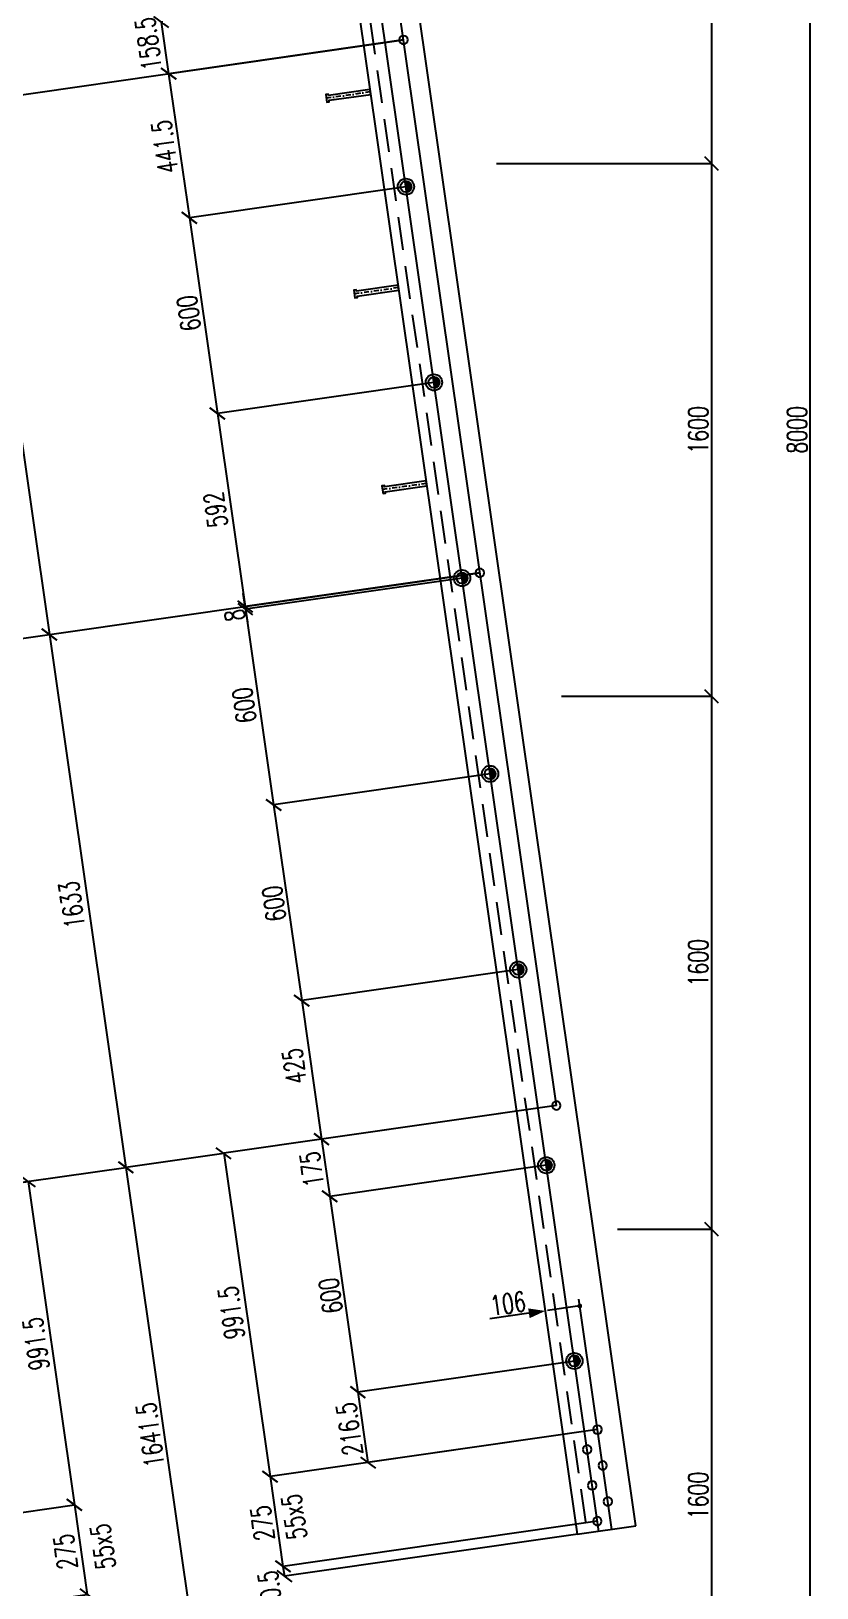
# Model space of a CAD drawing. Extents: x 125938 to 142158, y -59241 to -47761.
# Drawn here: x 135794 to 138178, y -56827 to -52103 of the extents above; entities that cross this region are included whole.
import ezdxf

# ---------------------------------------------------------------- set-up
doc = ezdxf.new("R2010")
doc.units = 0
doc.header["$LTSCALE"] = 200
doc.header["$MEASUREMENT"] = 0
doc.linetypes.add('DASHDOT', pattern=[1, 0.5, -0.25, 0, -0.25])
doc.linetypes.add('DASHED', pattern=[0.75, 0.5, -0.25])
doc.layers.get('0').update_dxf_attribs({"linetype": 'CONTINUOUS'})
doc.layers.get('DEFPOINTS').update_dxf_attribs({"linetype": 'CONTINUOUS'})
for name, color, linetype in [('ASSI', 3, 'CONTINUOUS'), ('Echelon', 3, 'CONTINUOUS'), ('FORI', 2, 'CONTINUOUS'), ('LINEA_ANG', 2, 'CONTINUOUS'), ('LS', 7, 'CONTINUOUS'), ('MZ', 6, 'DASHDOT'), ('QT_MAL', 7, 'CONTINUOUS'), ('QT_MPR', 7, 'CONTINUOUS'), ('QT_MSP', 7, 'CONTINUOUS'), ('TRAT-Y', 7, 'DASHED')]:
    doc.layers.add(name, color=color, linetype=linetype)
doc.styles.add('QUOTE', font='ROMANS8.SHX', dxfattribs={"width": 0.7})
doc.styles.add('RS', font='ROMANS8.shx', dxfattribs={"width": 0.7})
doc.styles.get("Standard").update_dxf_attribs({"font": 'ROMANS8.SHX', "width": 0.7})
doc.dimstyles.new('FRECCE1_20', dxfattribs={"dimtxt": 60, "dimasz": 6.6667, "dimexe": 0, "dimexo": 0, "dimgap": 1, "dimtad": 1, "dimzin": 0, "dimdsep": 46, "dimtxsty": 'RS', "dimblk1": 'QUOTP', "dimblk2": 'QUOTF', "dimsah": 1, "dimcen": 0, "dimclrd": 2, "dimclre": 2, "dimclrt": 7, "dimadec": 0, "dimazin": 0, "dimtfac": 1, "dimtix": 1, "dimtmove": 2, "dimatfit": 3, "dimldrblk": 'QUOTP', "dimfxl": 1, "dimtolj": 1, "dimtzin": 0, "dimarcsym": 0})
doc.dimstyles.new('TRATTO_20', dxfattribs={"dimscale": 0, "dimtxt": 60, "dimasz": 40, "dimexe": 0, "dimexo": 0, "dimgap": 10, "dimtad": 1, "dimrnd": 0.5, "dimdsep": 46, "dimtxsty": 'RS', "dimblk1": 'OBLIQUE', "dimblk2": 'OBLIQUE', "dimsah": 1, "dimcen": 0.09, "dimclrd": 2, "dimclre": 2, "dimclrt": 7, "dimadec": 0, "dimazin": 0, "dimtfac": 1, "dimtix": 1, "dimtmove": 2, "dimatfit": 3, "dimfxl": 1, "dimtolj": 1, "dimtzin": 0, "dimarcsym": 0})

# ---------------------------------------------------------------- blocks, each defined once
blk = doc.blocks.new('16')
blk.add_circle((0, 0), 1)
blk = doc.blocks.new('ASSE98')
blk.add_line((0, 0), (1, 0))
at = {"color": 7, "style": 'QUOTE', "width": 0.5, "flags": 1}
for tag, p in [('TI', (1.38308, 6.82731)), ('DI_S', (1.38308, 6.42178)), ('D_S', (1.38308, 6.02092)), ('E_S', (1.38308, 5.68065)), ('NFORI', (1.36454, 5.29792)), ('ALAR', (1.36349, 4.93246)), ('FAM', (1.3775, 4.54645)), ('ALA', (1.38308, 4.19257)), ('DISP2', (1.38308, 3.84971)), ('DISP1', (1.38308, 3.50686)), ('PINZAF', (1.38308, 3.164)), ('PINZAI', (1.38308, 2.82114)), ('TRP', (1.38308, 2.47829)), ('NP', (1.38308, 2.13543)), ('SV', (1.38308, 1.79257)), ('PESO', (1.38308, 1.44971)), ('QUA', (1.38308, 1.10686)), ('LUN', (1.38308, 0.764)), ('PROF', (1.38308, 0.42114)), ('POS', (1.38308, 0.07829))]:
    blk.add_attdef(tag, p, '', height=0.2, dxfattribs=at)
at = {"color": 7, "flags": 1}
for tag, p in [('LAV1', (3.07431, 6.82847)), ('LAV2', (3.07431, 6.49513)), ('LAV3', (3.07431, 6.1618)), ('LAV4', (3.07431, 5.82847)), ('LAV5', (3.07431, 5.49513)), ('LAV6', (3.07431, 5.1618)), ('LAV7', (3.07431, 4.82847)), ('LAV8', (3.07431, 4.49513)), ('LAV9', (3.07431, 4.1618)), ('LAV10', (3.07431, 3.82847))]:
    blk.add_attdef(tag, p, '', height=0.2, dxfattribs=at)
blk = doc.blocks.new('_OBLIQUE')
at = {"color": 0, "linetype": 'ByBlock'}
blk.add_line((-0.5, -0.5), (0.5, 0.5), dxfattribs=at)
blk = doc.blocks.new('*D34')
at = {"layer": 'DEFPOINTS', "color": 0, "transparency": 16777216}
for p in [(134310.4, -52505), (135849, -53934.2), (134542.4, -54121.7)]:
    blk.add_point(p, dxfattribs=at)
at = {"layer": 'QT_MPR', "color": 2, "lineweight": -2, "transparency": 16777216}
for p, q in [((134310.4, -52505), (135617, -52317.5)), ((135617, -52317.5), (135849, -53934.2)), ((134542.4, -54121.7), (135849, -53934.2))]:
    blk.add_line(p, q, dxfattribs=at)
at = {"layer": 'QT_MPR', "color": 2, "lineweight": -2, "transparency": 16777216, "xscale": 40, "yscale": 40, "zscale": 40}
for p, rotation in [((135617, -52317.5), 98.1661567056759), ((135849, -53934.2), 278.1661567056759)]:
    blk.add_blockref('_OBLIQUE', p, dxfattribs=dict(at, rotation=rotation))
at = {"layer": 'QT_MPR', "color": 7, "transparency": 16777216, "insert": (135689.1, -53132.5), "char_height": 60, "attachment_point": 5, "rotation": 98.1662, "style": 'RS'}
blk.add_mtext('\\A1;1633.5', dxfattribs=at)
blk = doc.blocks.new('*D37')
at = {"layer": 'DEFPOINTS', "color": 0, "transparency": 16777216}
for p in [(134542.4, -54121.7), (136081, -55551), (134774.4, -55738.5)]:
    blk.add_point(p, dxfattribs=at)
at = {"layer": 'QT_MPR', "color": 2, "lineweight": -2, "transparency": 16777216}
for p, q in [((134542.4, -54121.7), (135849, -53934.2)), ((135849, -53934.2), (136081, -55551)), ((134774.4, -55738.5), (136081, -55551))]:
    blk.add_line(p, q, dxfattribs=at)
at = {"layer": 'QT_MPR', "color": 2, "lineweight": -2, "transparency": 16777216, "xscale": 40, "yscale": 40, "zscale": 40}
for p, rotation in [((135849, -53934.2), 98.1661567056759), ((136081, -55551), 278.1661567056759)]:
    blk.add_blockref('_OBLIQUE', p, dxfattribs=dict(at, rotation=rotation))
at = {"layer": 'QT_MPR', "color": 7, "transparency": 16777216, "insert": (135916.9, -54754.4), "char_height": 60, "attachment_point": 5, "rotation": 98.1662, "style": 'RS'}
blk.add_mtext('\\A1;1633', dxfattribs=at)
blk = doc.blocks.new('*D36')
at = {"layer": 'DEFPOINTS', "color": 0, "transparency": 16777216}
for p in [(134774.4, -55738.5), (136314.2, -57175.7), (135063, -57355.2)]:
    blk.add_point(p, dxfattribs=at)
at = {"layer": 'QT_MPR', "color": 2, "lineweight": -2, "transparency": 16777216}
for p, q in [((134774.4, -55738.5), (136081, -55551)), ((136081, -55551), (136314.2, -57175.7)), ((135063, -57355.2), (136314.2, -57175.7))]:
    blk.add_line(p, q, dxfattribs=at)
at = {"layer": 'QT_MPR', "color": 2, "lineweight": -2, "transparency": 16777216, "xscale": 40, "yscale": 40, "zscale": 40}
for p, rotation in [((136081, -55551), 98.1661567056759), ((136314.2, -57175.7), 278.1661567056759)]:
    blk.add_blockref('_OBLIQUE', p, dxfattribs=dict(at, rotation=rotation))
at = {"layer": 'QT_MPR', "color": 7, "transparency": 16777216, "insert": (136154.7, -56362.9), "char_height": 60, "attachment_point": 5, "rotation": 98.1662, "style": 'RS'}
blk.add_mtext('\\A1;1641.5', dxfattribs=at)
blk = doc.blocks.new('*D35')
at = {"layer": 'DEFPOINTS', "color": 0, "transparency": 16777216}
for p in [(134774.4, -55738.5), (135924.9, -56574.9), (134931, -56717.5)]:
    blk.add_point(p, dxfattribs=at)
at = {"layer": 'QT_MPR', "color": 2, "lineweight": -2, "transparency": 16777216}
for p, q in [((134774.4, -55738.5), (135784.1, -55593.6)), ((135784.1, -55593.6), (135924.9, -56574.9)), ((134931, -56717.5), (135924.9, -56574.9))]:
    blk.add_line(p, q, dxfattribs=at)
at = {"layer": 'QT_MPR', "color": 2, "lineweight": -2, "transparency": 16777216, "xscale": 40, "yscale": 40, "zscale": 40}
for p, rotation in [((135784.1, -55593.6), 98.1661567056759), ((135924.9, -56574.9), 278.1661567056759)]:
    blk.add_blockref('_OBLIQUE', p, dxfattribs=dict(at, rotation=rotation))
at = {"layer": 'QT_MPR', "color": 7, "transparency": 16777216, "insert": (135808.1, -56086.5), "char_height": 60, "attachment_point": 5, "rotation": 98.1662, "style": 'RS'}
blk.add_mtext('\\A1;991.5', dxfattribs=at)
blk = doc.blocks.new('*D41')
at = {"layer": 'DEFPOINTS', "color": 0, "transparency": 16777216}
for p in [(134931, -56717.5), (135963.9, -56847.1), (135009.7, -56984)]:
    blk.add_point(p, dxfattribs=at)
at = {"layer": 'QT_MPR', "color": 2, "lineweight": -2, "transparency": 16777216}
for p, q in [((134931, -56717.5), (135924.9, -56574.9)), ((135924.9, -56574.9), (135963.9, -56847.1)), ((135009.7, -56984), (135963.9, -56847.1))]:
    blk.add_line(p, q, dxfattribs=at)
at = {"layer": 'QT_MPR', "color": 2, "lineweight": -2, "transparency": 16777216, "xscale": 40, "yscale": 40, "zscale": 40}
for p, rotation in [((135924.9, -56574.9), 98.1661567056759), ((135963.9, -56847.1), 278.1661567056759)]:
    blk.add_blockref('_OBLIQUE', p, dxfattribs=dict(at, rotation=rotation))
at = {"layer": 'QT_MPR', "color": 7, "transparency": 16777216, "insert": (136011.2, -56701.4), "char_height": 60, "attachment_point": 5, "rotation": 98.1662, "style": 'RS'}
blk.add_mtext('\\A1;55x5', dxfattribs=at)
blk = doc.blocks.new('*D40')
at = {"layer": 'DEFPOINTS', "color": 0, "transparency": 16777216}
for p in [(134931, -56717.5), (135963.9, -56847.1), (135009.7, -56984)]:
    blk.add_point(p, dxfattribs=at)
at = {"layer": 'QT_MPR', "color": 2, "lineweight": -2, "transparency": 16777216}
for p, q in [((134931, -56717.5), (135924.9, -56574.9)), ((135924.9, -56574.9), (135963.9, -56847.1)), ((135009.7, -56984), (135963.9, -56847.1))]:
    blk.add_line(p, q, dxfattribs=at)
at = {"layer": 'QT_MPR', "color": 2, "lineweight": -2, "transparency": 16777216, "xscale": 40, "yscale": 40, "zscale": 40}
for p, rotation in [((135924.9, -56574.9), 98.1661567056759), ((135963.9, -56847.1), 278.1661567056759)]:
    blk.add_blockref('_OBLIQUE', p, dxfattribs=dict(at, rotation=rotation))
at = {"layer": 'QT_MPR', "color": 7, "transparency": 16777216, "insert": (135897.9, -56717.1), "char_height": 60, "attachment_point": 5, "rotation": 98.1662, "style": 'RS'}
blk.add_mtext('\\A1;275', dxfattribs=at)
blk = doc.blocks.new('*D44')
at = {"layer": 'DEFPOINTS', "color": 0, "transparency": 16777216}
for p in [(137387.6, -55363.5), (137512.6, -56347), (136518.8, -56489.6)]:
    blk.add_point(p, dxfattribs=at)
at = {"layer": 'QT_MPR', "color": 2, "lineweight": -2, "transparency": 16777216}
for p, q in [((137387.6, -55363.5), (136378, -55508.4)), ((136378, -55508.4), (136518.8, -56489.6)), ((137512.6, -56347), (136518.8, -56489.6))]:
    blk.add_line(p, q, dxfattribs=at)
at = {"layer": 'QT_MPR', "color": 2, "lineweight": -2, "transparency": 16777216, "xscale": 40, "yscale": 40, "zscale": 40}
for p, rotation in [((136378, -55508.4), 98.1661567056759), ((136518.8, -56489.6), 278.1661567056759)]:
    blk.add_blockref('_OBLIQUE', p, dxfattribs=dict(at, rotation=rotation))
at = {"layer": 'QT_MPR', "color": 7, "transparency": 16777216, "insert": (136401, -55991.8), "char_height": 60, "attachment_point": 5, "rotation": 98.1662, "style": 'RS'}
blk.add_mtext('\\A1;991.5', dxfattribs=at)
blk = doc.blocks.new('*D45')
at = {"layer": 'DEFPOINTS', "color": 0, "transparency": 16777216}
for p in [(137512.6, -56347), (137512.1, -56624.9), (136557.8, -56761.8)]:
    blk.add_point(p, dxfattribs=at)
at = {"layer": 'QT_MPR', "color": 2, "lineweight": -2, "transparency": 16777216}
for p, q in [((137512.6, -56347), (136518.8, -56489.6)), ((136518.8, -56489.6), (136557.8, -56761.8)), ((137512.1, -56624.9), (136557.8, -56761.8))]:
    blk.add_line(p, q, dxfattribs=at)
at = {"layer": 'QT_MPR', "color": 2, "lineweight": -2, "transparency": 16777216, "xscale": 40, "yscale": 40, "zscale": 40}
for p, rotation in [((136518.8, -56489.6), 98.1661567056759), ((136557.8, -56761.8), 278.1661567056759)]:
    blk.add_blockref('_OBLIQUE', p, dxfattribs=dict(at, rotation=rotation))
at = {"layer": 'QT_MPR', "color": 7, "transparency": 16777216, "insert": (136591.5, -56611.6), "char_height": 60, "attachment_point": 5, "rotation": 98.1662, "style": 'RS'}
blk.add_mtext('\\A1;55x5', dxfattribs=at)
blk = doc.blocks.new('*D46')
at = {"layer": 'DEFPOINTS', "color": 0, "transparency": 16777216}
for p in [(137512.6, -56347), (137512.1, -56624.9), (136557.8, -56761.8)]:
    blk.add_point(p, dxfattribs=at)
at = {"layer": 'QT_MPR', "color": 2, "lineweight": -2, "transparency": 16777216}
for p, q in [((137512.6, -56347), (136518.8, -56489.6)), ((136518.8, -56489.6), (136557.8, -56761.8)), ((137512.1, -56624.9), (136557.8, -56761.8))]:
    blk.add_line(p, q, dxfattribs=at)
at = {"layer": 'QT_MPR', "color": 2, "lineweight": -2, "transparency": 16777216, "xscale": 40, "yscale": 40, "zscale": 40}
for p, rotation in [((136518.8, -56489.6), 98.1661567056759), ((136557.8, -56761.8), 278.1661567056759)]:
    blk.add_blockref('_OBLIQUE', p, dxfattribs=dict(at, rotation=rotation))
at = {"layer": 'QT_MPR', "color": 7, "transparency": 16777216, "insert": (136495.6, -56630.8), "char_height": 60, "attachment_point": 5, "rotation": 98.1662, "style": 'RS'}
blk.add_mtext('\\A1;275', dxfattribs=at)
blk = doc.blocks.new('*D47')
at = {"layer": 'DEFPOINTS', "color": 0, "transparency": 16777216}
for p in [(137512.1, -56624.9), (137453, -56663.7), (136562.1, -56791.5)]:
    blk.add_point(p, dxfattribs=at)
at = {"layer": 'QT_MPR', "color": 2, "lineweight": -2, "transparency": 16777216}
for p, q in [((137512.1, -56624.9), (136557.8, -56761.8)), ((137453, -56663.7), (136562.1, -56791.5)), ((136557.8, -56761.8), (136562.1, -56791.5))]:
    blk.add_line(p, q, dxfattribs=at)
at = {"layer": 'QT_MPR', "color": 2, "lineweight": -2, "transparency": 16777216, "xscale": 40, "yscale": 40, "zscale": 40}
for p, rotation in [((136557.8, -56761.8), 98.1661567056759), ((136562.1, -56791.5), 278.1661567056759)]:
    blk.add_blockref('_OBLIQUE', p, dxfattribs=dict(at, rotation=rotation))
at = {"layer": 'QT_MPR', "color": 7, "transparency": 16777216, "insert": (136518.9, -56837.3), "char_height": 60, "attachment_point": 5, "rotation": 98.1662, "style": 'RS'}
blk.add_mtext('\\A1;30.5', dxfattribs=at)
blk = doc.blocks.new('*D65')
at = {"layer": 'DEFPOINTS', "color": 0, "transparency": 16777216}
for p in [(136865.1, -49271.5), (138158.2, -49271.5), (135063, -57355.2)]:
    blk.add_point(p, dxfattribs=at)
at = {"layer": 'LS', "color": 2, "lineweight": -2, "transparency": 16777216}
for p, q in [((136865.1, -49271.5), (138158.2, -49271.5)), ((138158.2, -57355.2), (138158.2, -49271.5)), ((135063, -57355.2), (138158.2, -57355.2))]:
    blk.add_line(p, q, dxfattribs=at)
at = {"layer": 'LS', "color": 2, "lineweight": -2, "transparency": 16777216, "xscale": 40, "yscale": 40, "zscale": 40}
for p, rotation in [((138158.2, -49271.5), 90), ((138158.2, -57355.2), 270)]:
    blk.add_blockref('_OBLIQUE', p, dxfattribs=dict(at, rotation=rotation))
at = {"layer": 'LS', "color": 7, "transparency": 16777216, "insert": (138118.2, -53313.4), "char_height": 60, "attachment_point": 5, "rotation": 90, "style": 'RS'}
blk.add_mtext('\\A1;8000', dxfattribs=at)
blk = doc.blocks.new('*D67')
at = {"layer": 'DEFPOINTS', "color": 0, "transparency": 16777216}
for p in [(137031.5, -50888.3), (137206.2, -52505), (137858.2, -52505)]:
    blk.add_point(p, dxfattribs=at)
at = {"layer": 'LS', "color": 2, "lineweight": -2, "transparency": 16777216}
for p, q in [((137031.5, -50888.3), (137858.2, -50888.3)), ((137858.2, -50888.3), (137858.2, -52505)), ((137206.2, -52505), (137858.2, -52505))]:
    blk.add_line(p, q, dxfattribs=at)
at = {"layer": 'LS', "color": 2, "lineweight": -2, "transparency": 16777216, "xscale": 40, "yscale": 40, "zscale": 40}
for p, rotation in [((137858.2, -50888.3), 90), ((137858.2, -52505), 270)]:
    blk.add_blockref('_OBLIQUE', p, dxfattribs=dict(at, rotation=rotation))
at = {"layer": 'LS', "color": 7, "transparency": 16777216, "insert": (137818.2, -51696.6), "char_height": 60, "attachment_point": 5, "rotation": 90, "style": 'RS'}
blk.add_mtext('\\A1;1600', dxfattribs=at)
blk = doc.blocks.new('*D68')
at = {"layer": 'DEFPOINTS', "color": 0, "transparency": 16777216}
for p in [(137206.2, -52505), (137402.8, -54121.7), (137858.2, -54121.7)]:
    blk.add_point(p, dxfattribs=at)
at = {"layer": 'LS', "color": 2, "lineweight": -2, "transparency": 16777216}
for p, q in [((137206.2, -52505), (137858.2, -52505)), ((137858.2, -52505), (137858.2, -54121.7)), ((137402.8, -54121.7), (137858.2, -54121.7))]:
    blk.add_line(p, q, dxfattribs=at)
at = {"layer": 'LS', "color": 2, "lineweight": -2, "transparency": 16777216, "xscale": 40, "yscale": 40, "zscale": 40}
for p, rotation in [((137858.2, -52505), 90), ((137858.2, -54121.7), 270)]:
    blk.add_blockref('_OBLIQUE', p, dxfattribs=dict(at, rotation=rotation))
at = {"layer": 'LS', "color": 7, "transparency": 16777216, "insert": (137818.2, -53313.4), "char_height": 60, "attachment_point": 5, "rotation": 90, "style": 'RS'}
blk.add_mtext('\\A1;1600', dxfattribs=at)
blk = doc.blocks.new('*D69')
at = {"layer": 'DEFPOINTS', "color": 0, "transparency": 16777216}
for p in [(137402.8, -54121.7), (137573.4, -55738.5), (137858.2, -55738.5)]:
    blk.add_point(p, dxfattribs=at)
at = {"layer": 'LS', "color": 2, "lineweight": -2, "transparency": 16777216}
for p, q in [((137402.8, -54121.7), (137858.2, -54121.7)), ((137858.2, -54121.7), (137858.2, -55738.5)), ((137573.4, -55738.5), (137858.2, -55738.5))]:
    blk.add_line(p, q, dxfattribs=at)
at = {"layer": 'LS', "color": 2, "lineweight": -2, "transparency": 16777216, "xscale": 40, "yscale": 40, "zscale": 40}
for p, rotation in [((137858.2, -54121.7), 90), ((137858.2, -55738.5), 270)]:
    blk.add_blockref('_OBLIQUE', p, dxfattribs=dict(at, rotation=rotation))
at = {"layer": 'LS', "color": 7, "transparency": 16777216, "insert": (137818.2, -54930.1), "char_height": 60, "attachment_point": 5, "rotation": 90, "style": 'RS'}
blk.add_mtext('\\A1;1600', dxfattribs=at)
blk = doc.blocks.new('*D70')
at = {"layer": 'DEFPOINTS', "color": 0, "transparency": 16777216}
for p in [(137573.4, -55738.5), (135063, -57355.2), (137858.2, -57355.2)]:
    blk.add_point(p, dxfattribs=at)
at = {"layer": 'LS', "color": 2, "lineweight": -2, "transparency": 16777216}
for p, q in [((137573.4, -55738.5), (137858.2, -55738.5)), ((137858.2, -55738.5), (137858.2, -57355.2)), ((135063, -57355.2), (137858.2, -57355.2))]:
    blk.add_line(p, q, dxfattribs=at)
at = {"layer": 'LS', "color": 2, "lineweight": -2, "transparency": 16777216, "xscale": 40, "yscale": 40, "zscale": 40}
for p, rotation in [((137858.2, -55738.5), 90), ((137858.2, -57355.2), 270)]:
    blk.add_blockref('_OBLIQUE', p, dxfattribs=dict(at, rotation=rotation))
at = {"layer": 'LS', "color": 7, "transparency": 16777216, "insert": (137818.2, -56546.8), "char_height": 60, "attachment_point": 5, "rotation": 90, "style": 'RS'}
blk.add_mtext('\\A1;1600', dxfattribs=at)
blk = doc.blocks.new('P20')
at = {"color": 0}
for p, q in [((0, 0.98), (0.02, 1)), ((0, 0.94), (0.06, 1)), ((1, -0.01), (0, 0.99)), ((0, 0.89), (0.1, 0.99)), ((0, 0.85), (0.14, 0.99)), ((0, 0.8), (0.18, 0.98)), ((0, 0.76), (0.22, 0.98)), ((0, 0.71), (0.25, 0.97)), ((0, 0.67), (0.29, 0.96)), ((1, -0.05), (0, 0.95)), ((0, 0.62), (0.32, 0.95)), ((0, 0.58), (0.36, 0.93)), ((0, 0.53), (0.39, 0.92)), ((0, 0.49), (0.42, 0.91)), ((1, -0.09), (0, 0.9)), ((0, 0.44), (0.45, 0.89)), ((0, 0.4), (0.48, 0.88)), ((0.99, -0.13), (0, 0.86)), ((0, 0.35), (0.51, 0.86)), ((0, 0.31), (0.54, 0.84)), ((0, 0.26), (0.56, 0.83)), ((0.99, -0.17), (0, 0.81)), ((0, 0.22), (0.59, 0.81)), ((0, 0.17), (0.61, 0.79)), ((0.98, -0.21), (0, 0.77)), ((0, 0.13), (0.64, 0.77)), ((0, 0.08), (0.66, 0.75)), ((0, 0.04), (0.69, 0.73)), ((0.97, -0.25), (0, 0.72)), ((0, -0.01), (0.71, 0.7)), ((0.96, -0.28), (0, 0.68)), ((0, -0.05), (0.73, 0.68)), ((0, -0.1), (0.75, 0.66)), ((0.95, -0.32), (0, 0.63)), ((0, -0.14), (0.77, 0.63)), ((0, -0.19), (0.79, 0.61)), ((0.94, -0.35), (0, 0.59)), ((0, -0.23), (0.81, 0.58)), ((0, -0.28), (0.83, 0.56)), ((0.92, -0.38), (0, 0.54)), ((0, -0.32), (0.85, 0.53)), ((0.91, -0.41), (0, 0.5)), ((0, -0.36), (0.87, 0.5)), ((0, -0.41), (0.88, 0.47)), ((0.9, -0.44), (0, 0.45)), ((0, -0.45), (0.9, 0.44)), ((0.88, -0.47), (0, 0.41)), ((0, -0.5), (0.91, 0.41)), ((0, -0.54), (0.92, 0.38)), ((0.87, -0.5), (0, 0.36)), ((0, -0.59), (0.94, 0.35)), ((0.85, -0.53), (0, 0.32)), ((0, -0.63), (0.95, 0.31)), ((0, -0.68), (0.96, 0.28)), ((0.83, -0.56), (0, 0.27)), ((0, -0.72), (0.97, 0.25)), ((0.81, -0.58), (0, 0.23)), ((0, -0.77), (0.98, 0.21)), ((0.79, -0.61), (0, 0.18)), ((0, -0.81), (0.99, 0.17)), ((0.77, -0.63), (0, 0.14)), ((0, -0.86), (0.99, 0.13)), ((0.75, -0.66), (0, 0.09)), ((0, -0.9), (1, 0.09)), ((0.73, -0.68), (0, 0.05)), ((0, -0.95), (1, 0.05)), ((0.71, -0.7), (0, 0.01)), ((0, -0.99), (1, 0.01)), ((1, 0.04), (0.04, 1)), ((1, 0.09), (0.09, 1)), ((0.99, 0.14), (0.14, 0.99)), ((0.98, 0.19), (0.19, 0.98)), ((0.97, 0.25), (0.25, 0.97)), ((0.95, 0.31), (0.31, 0.95)), ((0.92, 0.38), (0.38, 0.92)), ((0.88, 0.47), (0.47, 0.88)), ((0.81, 0.59), (0.59, 0.81)), ((0.69, -0.73), (0, -0.04)), ((0.66, -0.75), (0, -0.08)), ((0.64, -0.77), (0, -0.13)), ((0.61, -0.79), (0, -0.17)), ((0.59, -0.81), (0, -0.22)), ((0.56, -0.83), (0, -0.26)), ((0.54, -0.84), (0, -0.31)), ((0.51, -0.86), (0, -0.35)), ((0.48, -0.88), (0, -0.4)), ((0.45, -0.89), (0, -0.44)), ((0.42, -0.91), (0, -0.49)), ((0.39, -0.92), (0, -0.53)), ((0.36, -0.93), (0, -0.58)), ((0.32, -0.95), (0, -0.62)), ((0.29, -0.96), (0, -0.67)), ((0.25, -0.97), (0, -0.71)), ((0.22, -0.98), (0, -0.76)), ((0.18, -0.98), (0, -0.8)), ((0.14, -0.99), (0, -0.85)), ((0.1, -0.99), (0, -0.89)), ((0.04, -1), (1, -0.04)), ((0.09, -1), (1, -0.09)), ((0.14, -0.99), (0.99, -0.14)), ((0.19, -0.98), (0.98, -0.19)), ((0.25, -0.97), (0.97, -0.25)), ((0.31, -0.95), (0.95, -0.31)), ((0.38, -0.92), (0.92, -0.38)), ((0.47, -0.88), (0.88, -0.47)), ((0.59, -0.81), (0.81, -0.59))]:
    blk.add_line(p, q, dxfattribs=at)
for radius in [1.5, 1]:
    blk.add_circle((0, 0), radius)
blk = doc.blocks.new('A$C6E393FD9')
at = {"layer": 'Echelon'}
blk.add_lwpolyline([(2.5, 0), (0, 19.8), (168.6, 41.4), (167.9, 47.2), (177.8, 48.5), (181.8, 17.1), (171.9, 15.8), (171.2, 21.6), (2.5, 0)], close=True, dxfattribs=at)
at = {"layer": 'MZ', "ltscale": 0.2}
blk.add_line((1.3, 9.9), (179.8, 32.8), dxfattribs=at)
blk = doc.blocks.new('*D125')
at = {"layer": 'DEFPOINTS', "color": 0, "transparency": 16777216}
for p in [(136845.7, -51981.3), (136923.6, -52130), (136210.9, -52232.3)]:
    blk.add_point(p, dxfattribs=at)
at = {"layer": 'QT_MSP', "color": 2, "lineweight": -2, "transparency": 16777216}
for p, q in [((136845.7, -51981.3), (136188.4, -52075.6)), ((136188.4, -52075.6), (136210.9, -52232.3)), ((136923.6, -52130), (136210.9, -52232.3))]:
    blk.add_line(p, q, dxfattribs=at)
at = {"layer": 'QT_MSP', "color": 2, "lineweight": -2, "transparency": 16777216, "xscale": 40, "yscale": 40, "zscale": 40}
for p, rotation in [((136188.4, -52075.6), 98.16615670566891), ((136210.9, -52232.3), 278.1661567056689)]:
    blk.add_blockref('_OBLIQUE', p, dxfattribs=dict(at, rotation=rotation))
at = {"layer": 'QT_MSP', "color": 7, "transparency": 16777216, "insert": (136149.1, -52141.5), "char_height": 60, "attachment_point": 5, "rotation": 98.1662, "style": 'RS'}
blk.add_mtext('\\A1;158.5', dxfattribs=at)
blk = doc.blocks.new('*D136')
at = {"layer": 'DEFPOINTS', "color": 0, "transparency": 16777216}
for p in [(136923.6, -52130), (136930.9, -52575.2), (136273.7, -52669.5)]:
    blk.add_point(p, dxfattribs=at)
at = {"layer": 'QT_MSP', "color": 2, "lineweight": -2, "transparency": 16777216}
for p, q in [((136923.6, -52130), (136210.9, -52232.3)), ((136210.9, -52232.3), (136273.7, -52669.5)), ((136930.9, -52575.2), (136273.7, -52669.5))]:
    blk.add_line(p, q, dxfattribs=at)
at = {"layer": 'QT_MSP', "color": 2, "lineweight": -2, "transparency": 16777216, "xscale": 40, "yscale": 40, "zscale": 40}
for p, rotation in [((136210.9, -52232.3), 98.16615670566891), ((136273.7, -52669.5), 278.1661567056689)]:
    blk.add_blockref('_OBLIQUE', p, dxfattribs=dict(at, rotation=rotation))
at = {"layer": 'QT_MSP', "color": 7, "transparency": 16777216, "insert": (136198.6, -52453.6), "char_height": 60, "attachment_point": 5, "rotation": 98.1662, "style": 'RS'}
blk.add_mtext('\\A1;441.5', dxfattribs=at)
blk = doc.blocks.new('*D135')
at = {"layer": 'DEFPOINTS', "color": 0, "transparency": 16777216}
for p in [(136930.9, -52575.2), (137016.2, -53169.1), (136358.9, -53263.4)]:
    blk.add_point(p, dxfattribs=at)
at = {"layer": 'QT_MSP', "color": 2, "lineweight": -2, "transparency": 16777216}
for p, q in [((136930.9, -52575.2), (136273.7, -52669.5)), ((136273.7, -52669.5), (136358.9, -53263.4)), ((137016.2, -53169.1), (136358.9, -53263.4))]:
    blk.add_line(p, q, dxfattribs=at)
at = {"layer": 'QT_MSP', "color": 2, "lineweight": -2, "transparency": 16777216, "xscale": 40, "yscale": 40, "zscale": 40}
for p, rotation in [((136273.7, -52669.5), 98.16615670566891), ((136358.9, -53263.4), 278.1661567056689)]:
    blk.add_blockref('_OBLIQUE', p, dxfattribs=dict(at, rotation=rotation))
at = {"layer": 'QT_MSP', "color": 7, "transparency": 16777216, "insert": (136272.2, -52959.4), "char_height": 60, "attachment_point": 5, "rotation": 98.1662, "style": 'RS'}
blk.add_mtext('\\A1;600', dxfattribs=at)
blk = doc.blocks.new('*D134')
at = {"layer": 'DEFPOINTS', "color": 0, "transparency": 16777216}
for p in [(137016.2, -53169.1), (137155.6, -53746.7), (136442.9, -53849)]:
    blk.add_point(p, dxfattribs=at)
at = {"layer": 'QT_MSP', "color": 2, "lineweight": -2, "transparency": 16777216}
for p, q in [((137016.2, -53169.1), (136358.9, -53263.4)), ((136358.9, -53263.4), (136442.9, -53849)), ((137155.6, -53746.7), (136442.9, -53849))]:
    blk.add_line(p, q, dxfattribs=at)
at = {"layer": 'QT_MSP', "color": 2, "lineweight": -2, "transparency": 16777216, "xscale": 40, "yscale": 40, "zscale": 40}
for p, rotation in [((136358.9, -53263.4), 98.16615670566891), ((136442.9, -53849), 278.1661567056689)]:
    blk.add_blockref('_OBLIQUE', p, dxfattribs=dict(at, rotation=rotation))
at = {"layer": 'QT_MSP', "color": 7, "transparency": 16777216, "insert": (136353.5, -53555.2), "char_height": 60, "attachment_point": 5, "rotation": 98.1662, "style": 'RS'}
blk.add_mtext('\\A1;592', dxfattribs=at)
blk = doc.blocks.new('*D142')
at = {"layer": 'DEFPOINTS', "color": 0, "transparency": 16777216}
for p in [(137155.6, -53746.7), (137101.4, -53763), (136444.1, -53857.3)]:
    blk.add_point(p, dxfattribs=at)
at = {"layer": 'QT_MSP', "color": 2, "lineweight": -2, "transparency": 16777216}
for p, q in [((137155.6, -53746.7), (136442.9, -53849)), ((137101.4, -53763), (136444.1, -53857.3)), ((136442.9, -53849), (136437.2, -53809.4)), ((136442.9, -53849), (136444.1, -53857.3)), ((136444.1, -53857.3), (136449.8, -53896.9))]:
    blk.add_line(p, q, dxfattribs=at)
at = {"layer": 'QT_MSP', "color": 2, "lineweight": -2, "transparency": 16777216, "xscale": 40, "yscale": 40, "zscale": 40}
for p, rotation in [((136442.9, -53849), 278.1661567056689), ((136444.1, -53857.3), 98.16615670566891)]:
    blk.add_blockref('_OBLIQUE', p, dxfattribs=dict(at, rotation=rotation))
at = {"layer": 'QT_MSP', "color": 7, "transparency": 16777216, "insert": (136411.2, -53875.7), "char_height": 60, "attachment_point": 5, "rotation": 98.1662, "style": 'RS'}
blk.add_mtext('\\A1;8', dxfattribs=at)
blk = doc.blocks.new('*D141')
at = {"layer": 'DEFPOINTS', "color": 0, "transparency": 16777216}
for p in [(137101.4, -53763), (137186.6, -54356.9), (136529.3, -54451.3)]:
    blk.add_point(p, dxfattribs=at)
at = {"layer": 'QT_MSP', "color": 2, "lineweight": -2, "transparency": 16777216}
for p, q in [((137101.4, -53763), (136444.1, -53857.3)), ((136444.1, -53857.3), (136529.3, -54451.3)), ((137186.6, -54356.9), (136529.3, -54451.3))]:
    blk.add_line(p, q, dxfattribs=at)
at = {"layer": 'QT_MSP', "color": 2, "lineweight": -2, "transparency": 16777216, "xscale": 40, "yscale": 40, "zscale": 40}
for p, rotation in [((136444.1, -53857.3), 98.16615670566891), ((136529.3, -54451.3), 278.1661567056689)]:
    blk.add_blockref('_OBLIQUE', p, dxfattribs=dict(at, rotation=rotation))
at = {"layer": 'QT_MSP', "color": 7, "transparency": 16777216, "insert": (136440.3, -54148.7), "char_height": 60, "attachment_point": 5, "rotation": 98.1662, "style": 'RS'}
blk.add_mtext('\\A1;600', dxfattribs=at)
blk = doc.blocks.new('*D144')
at = {"layer": 'DEFPOINTS', "color": 0, "transparency": 16777216}
for p in [(137186.6, -54356.9), (137271.8, -54950.9), (136614.6, -55045.2)]:
    blk.add_point(p, dxfattribs=at)
at = {"layer": 'QT_MSP', "color": 2, "lineweight": -2, "transparency": 16777216}
for p, q in [((137186.6, -54356.9), (136529.3, -54451.3)), ((136529.3, -54451.3), (136614.6, -55045.2)), ((137271.8, -54950.9), (136614.6, -55045.2))]:
    blk.add_line(p, q, dxfattribs=at)
at = {"layer": 'QT_MSP', "color": 2, "lineweight": -2, "transparency": 16777216, "xscale": 40, "yscale": 40, "zscale": 40}
for p, rotation in [((136529.3, -54451.3), 98.16615670566891), ((136614.6, -55045.2), 278.1661567056689)]:
    blk.add_blockref('_OBLIQUE', p, dxfattribs=dict(at, rotation=rotation))
at = {"layer": 'QT_MSP', "color": 7, "transparency": 16777216, "insert": (136530.9, -54750.8), "char_height": 60, "attachment_point": 5, "rotation": 98.1662, "style": 'RS'}
blk.add_mtext('\\A1;600', dxfattribs=at)
blk = doc.blocks.new('*D143')
at = {"layer": 'DEFPOINTS', "color": 0, "transparency": 16777216}
for p in [(137271.8, -54950.9), (137387.6, -55363.5), (136674.9, -55465.7)]:
    blk.add_point(p, dxfattribs=at)
at = {"layer": 'QT_MSP', "color": 2, "lineweight": -2, "transparency": 16777216}
for p, q in [((137271.8, -54950.9), (136614.6, -55045.2)), ((136614.6, -55045.2), (136674.9, -55465.7)), ((137387.6, -55363.5), (136674.9, -55465.7))]:
    blk.add_line(p, q, dxfattribs=at)
at = {"layer": 'QT_MSP', "color": 2, "lineweight": -2, "transparency": 16777216, "xscale": 40, "yscale": 40, "zscale": 40}
for p, rotation in [((136614.6, -55045.2), 98.16615670566891), ((136674.9, -55465.7), 278.1661567056689)]:
    blk.add_blockref('_OBLIQUE', p, dxfattribs=dict(at, rotation=rotation))
at = {"layer": 'QT_MSP', "color": 7, "transparency": 16777216, "insert": (136591.9, -55243.4), "char_height": 60, "attachment_point": 5, "rotation": 98.1662, "style": 'RS'}
blk.add_mtext('\\A1;425', dxfattribs=at)
blk = doc.blocks.new('*D150')
at = {"layer": 'DEFPOINTS', "color": 0, "transparency": 16777216}
for p in [(137387.6, -55363.5), (137357.1, -55544.8), (136699.8, -55639.1)]:
    blk.add_point(p, dxfattribs=at)
at = {"layer": 'QT_MSP', "color": 2, "lineweight": -2, "transparency": 16777216}
for p, q in [((137387.6, -55363.5), (136674.9, -55465.7)), ((136674.9, -55465.7), (136699.8, -55639.1)), ((137357.1, -55544.8), (136699.8, -55639.1))]:
    blk.add_line(p, q, dxfattribs=at)
at = {"layer": 'QT_MSP', "color": 2, "lineweight": -2, "transparency": 16777216, "xscale": 40, "yscale": 40, "zscale": 40}
for p, rotation in [((136674.9, -55465.7), 98.16615670566891), ((136699.8, -55639.1), 278.1661567056689)]:
    blk.add_blockref('_OBLIQUE', p, dxfattribs=dict(at, rotation=rotation))
at = {"layer": 'QT_MSP', "color": 7, "transparency": 16777216, "insert": (136645.1, -55556.8), "char_height": 60, "attachment_point": 5, "rotation": 98.1662, "style": 'RS'}
blk.add_mtext('\\A1;175', dxfattribs=at)
blk = doc.blocks.new('*D149')
at = {"layer": 'DEFPOINTS', "color": 0, "transparency": 16777216}
for p in [(137357.1, -55544.8), (137442.3, -56138.7), (136785, -56233)]:
    blk.add_point(p, dxfattribs=at)
at = {"layer": 'QT_MSP', "color": 2, "lineweight": -2, "transparency": 16777216}
for p, q in [((137357.1, -55544.8), (136699.8, -55639.1)), ((136699.8, -55639.1), (136785, -56233)), ((137442.3, -56138.7), (136785, -56233))]:
    blk.add_line(p, q, dxfattribs=at)
at = {"layer": 'QT_MSP', "color": 2, "lineweight": -2, "transparency": 16777216, "xscale": 40, "yscale": 40, "zscale": 40}
for p, rotation in [((136699.8, -55639.1), 98.16615670566891), ((136785, -56233), 278.1661567056689)]:
    blk.add_blockref('_OBLIQUE', p, dxfattribs=dict(at, rotation=rotation))
at = {"layer": 'QT_MSP', "color": 7, "transparency": 16777216, "insert": (136702.3, -55940.7), "char_height": 60, "attachment_point": 5, "rotation": 98.1662, "style": 'RS'}
blk.add_mtext('\\A1;600', dxfattribs=at)
blk = doc.blocks.new('*D151')
at = {"layer": 'DEFPOINTS', "color": 0, "transparency": 16777216}
for p in [(137442.3, -56138.7), (137512.6, -56347), (136815.7, -56447)]:
    blk.add_point(p, dxfattribs=at)
at = {"layer": 'QT_MSP', "color": 2, "lineweight": -2, "transparency": 16777216}
for p, q in [((137442.3, -56138.7), (136785, -56233)), ((136785, -56233), (136815.7, -56447)), ((137512.6, -56347), (136815.7, -56447))]:
    blk.add_line(p, q, dxfattribs=at)
at = {"layer": 'QT_MSP', "color": 2, "lineweight": -2, "transparency": 16777216, "xscale": 40, "yscale": 40, "zscale": 40}
for p, rotation in [((136785, -56233), 98.16615670566891), ((136815.7, -56447), 278.1661567056689)]:
    blk.add_blockref('_OBLIQUE', p, dxfattribs=dict(at, rotation=rotation))
at = {"layer": 'QT_MSP', "color": 7, "transparency": 16777216, "insert": (136759.4, -56345), "char_height": 60, "attachment_point": 5, "rotation": 98.1662, "style": 'RS'}
blk.add_mtext('\\A1;216.5', dxfattribs=at)
blk = doc.blocks.new('QUOTP')
at = {"layer": 'ASSI', "color": 2}
blk.add_lwpolyline([(-0.53, 0, 1.07, 1.07, 1), (0.53, 0, 1.07, 1.07, 1)], format="xyseb", close=True, dxfattribs=at)
blk = doc.blocks.new('QUOTF')
at = {"layer": 'LS', "color": 2}
blk.add_line((7.5, 0), (25.5, 0), dxfattribs=at)
blk.add_solid([(7.5, 2.25), (0, 0), (7.5, -2.25)], dxfattribs=at)
blk = doc.blocks.new('*D180')
at = {"layer": 'DEFPOINTS', "color": 0, "transparency": 16777216}
for p in [(137458.8, -55971.8), (137353.8, -55986.8), (137353.8, -55986.8)]:
    blk.add_point(p, dxfattribs=at)
at = {"layer": 'QT_MAL', "color": 2, "lineweight": -2, "transparency": 16777216}
blk.add_line((137452.2, -55972.7), (137360.4, -55985.9), dxfattribs=at)
at = {"layer": 'QT_MAL', "color": 2, "lineweight": -2, "transparency": 16777216, "xscale": 6.6667, "yscale": 6.6667, "zscale": 6.6667}
for name, p, rotation in [('QUOTF', (137353.8, -55986.8), 188.1661567056749), ('QUOTP', (137458.8, -55971.8), 8.166156705674934)]:
    blk.add_blockref(name, p, dxfattribs=dict(at, rotation=rotation))
at = {"layer": 'QT_MAL', "color": 7, "transparency": 16777216, "insert": (137240.7, -55964.3), "char_height": 60, "attachment_point": 5, "rotation": 8.1662, "style": 'RS'}
blk.add_mtext('\\A1;106', dxfattribs=at)

msp = doc.modelspace()

# ---------------------------------------------------------------- linework, layer by layer
at = {"layer": 'LINEA_ANG'}
for p, q in [((136260.243, -48365.988), (137451, -56663.987)), ((137629.175, -56638.419), (136438.418, -48340.42)), ((137451, -56663.987), (137629.175, -56638.419))]:
    msp.add_line(p, q, dxfattribs=at)
at = {"layer": 'LS', "color": 6}
for p, q in [((137516.467, -56655.56), (136325.71, -48357.561)), ((137387.627, -55363.472), (136447.169, -48809.728)), ((137556.061, -56649.878), (137455.788, -55951.111))]:
    msp.add_line(p, q, dxfattribs=at)
at = {"layer": 'LS', "color": 2}
for p, q in [((135617.011, -52317.506), (136923.627, -52130.007)), ((135849.011, -53934.238), (137155.627, -53746.74)), ((136081.011, -55550.971), (136377.969, -55508.358))]:
    msp.add_line(p, q, dxfattribs=at)
at = {"layer": 'TRAT-Y'}
msp.add_line((136289.939, -48361.727), (137480.696, -56659.726), dxfattribs=at)

# ---------------------------------------------------------------- block references
at = {"layer": 'ASSI', "xscale": 8383, "rotation": 278.1661567056689}
msp.add_blockref('ASSE98', (136260.243, -48365.988), dxfattribs=at)
at = {"layer": 'FORI'}
for name, p, xscale, yscale, zscale, rotation in [('16', (136923.627, -52130.007), -13, 13, 13, 16.33231341134476), ('P20', (136930.937, -52575.192), 16.5, 16.5, 16.5, 7.543052222774039), ('P20', (137016.163, -53169.108), 16.5, 16.5, 16.5, 7.543052222774039), ('P20', (137101.39, -53763.024), 16.5, 16.5, 16.5, 7.543052222774039), ('16', (137155.627, -53746.74), -13, 13, 13, 16.33231341134476), ('P20', (137186.616, -54356.94), 16.5, 16.5, 16.5, 7.543052222774039), ('P20', (137271.843, -54950.857), 16.5, 16.5, 16.5, 7.543052222774039), ('16', (137387.627, -55363.472), -13, 13, 13, 16.33231341134476), ('P20', (137357.07, -55544.773), 16.5, 16.5, 16.5, 7.543052222774039), ('P20', (137442.296, -56138.689), 16.5, 16.5, 16.5, 7.543052222774039), ('16', (137512.602, -56347.023), -13, 13, 13, 16.33231341134476), ('16', (137480.82, -56407.147), -13, 13, 13, 16.33231341134476), ('16', (137528.226, -56455.908), -13, 13, 13, 16.33231341134476), ('16', (137496.444, -56516.032), -13, 13, 13, 16.33231341134476), ('16', (137543.851, -56564.792), -13, 13, 13, 16.33231341134476), ('16', (137512.069, -56624.916), -13, 13, 13, 16.33231341134476)]:
    msp.add_blockref(name, p, dxfattribs=dict(at, xscale=xscale, yscale=yscale, zscale=zscale, rotation=rotation))
at = {"layer": 'LS', "color": 6, "xscale": -0.7500000000000001, "yscale": 0.7500000000000001, "zscale": 0.75, "rotation": 15.46336600834773}
for p in [(136825.894, -52294.525), (136911.121, -52888.441), (136996.347, -53482.357)]:
    msp.add_blockref('A$C6E393FD9', p, dxfattribs=at)

# ---------------------------------------------------------------- dimensions: what is measured, and where the dimension line sits
at = {"layer": 'LS', "color": 6}
for base, p1, p2, text, picture, middle in [((138158.214, -49271.539), (135062.969, -57355.202), (136865.139, -49271.539), '8000', '*D65', (138118.214, -53313.371)), ((137858.214, -52505.004), (137031.522, -50888.272), (137206.243, -52505.004), '1600', '*D67', (137818.214, -51696.638)), ((137858.214, -54121.737), (137206.243, -52505.004), (137402.753, -54121.737), '1600', '*D68', (137818.214, -53313.371)), ((137858.214, -55738.469), (137402.753, -54121.737), (137573.405, -55738.469), '1600', '*D69', (137818.214, -54930.103)), ((137858.214, -57355.202), (137573.405, -55738.469), (135062.969, -57355.202), '1600', '*D70', (137818.214, -56546.836))]:
    dim = msp.add_linear_dim(base=base, p1=p1, p2=p2, angle=90, text=text, dimstyle='TRATTO_20', override={"dimscale": 1}, dxfattribs=at)
    dim.commit()
    dim.dimension.update_dxf_attribs({"geometry": picture, "text_midpoint": middle})
at = {"layer": 'QT_MAL'}
dim = msp.add_linear_dim(base=(137353.827, -55986.819), p1=(137458.752, -55971.762), p2=(137353.827, -55986.819), angle=188.166157, text='106', dimstyle='FRECCE1_20', dxfattribs=at)
dim.commit()
dim.dimension.update_dxf_attribs({"geometry": '*D180', "text_midpoint": (137240.713, -55964.269), "dimtype": 160})
at = {"layer": 'QT_MPR'}
for base, p1, p2, text, picture, middle in [((135849.011, -53934.238), (134310.395, -52505.004), (134542.395, -54121.737), '1633.5', '*D34', (135689.134, -53132.541)), ((136081.011, -55550.971), (134542.395, -54121.737), (134774.395, -55738.469), '1633', '*D37', (135916.903, -54754.363)), ((136518.782, -56489.635), (137387.627, -55363.472), (137512.602, -56347.023), '991.5', '*D44', (136401.028, -55991.755)), ((136314.153, -57175.658), (134774.395, -55738.469), (135062.969, -57355.202), '1641.5', '*D36', (136154.707, -56362.888)), ((135924.866, -56574.862), (134774.395, -55738.469), (134931.046, -56717.474), '991.5', '*D35', (135808.078, -56086.493)), ((136557.844, -56761.847), (137512.602, -56347.023), (137512.069, -56624.916), '275', '*D46', (136495.592, -56630.818)), ((136557.844, -56761.847), (137512.602, -56347.023), (137512.069, -56624.916), '55x5', '*D45', (136591.493, -56611.572)), ((135963.928, -56847.074), (134931.046, -56717.474), (135009.703, -56984.004), '55x5', '*D41', (136011.212, -56701.38)), ((135963.928, -56847.074), (134931.046, -56717.474), (135009.703, -56984.004), '275', '*D40', (135897.949, -56717.111)), ((136562.105, -56791.543), (137512.069, -56624.916), (137452.98, -56663.703), '30.5', '*D47', (136518.904, -56837.275))]:
    dim = msp.add_linear_dim(base=base, p1=p1, p2=p2, angle=98.166157, text=text, dimstyle='TRATTO_20', override={"dimscale": 1}, dxfattribs=at)
    dim.commit()
    dim.dimension.update_dxf_attribs({"geometry": picture, "text_midpoint": middle, "dimtype": 160})
at = {"layer": 'QT_MSP'}
for base, p1, p2, text, picture, middle in [((136210.927, -52232.279), (136845.71, -51981.276), (136923.627, -52130.007), '158.5', '*D125', (136149.1, -52141.485)), ((136273.669, -52669.509), (136923.627, -52130.007), (136930.937, -52575.192), '441.5', '*D136', (136198.585, -52453.557)), ((136358.896, -53263.425), (136930.937, -52575.192), (137016.163, -53169.108), '600', '*D135', (136272.243, -52959.364)), ((136442.927, -53849.012), (137016.163, -53169.108), (137155.627, -53746.74), '592', '*D134', (136353.529, -53555.163)), ((136444.123, -53857.342), (137155.627, -53746.74), (137101.39, -53763.024), '8', '*D142', (136411.192, -53875.693)), ((136529.349, -54451.258), (137101.39, -53763.024), (137186.616, -54356.94), '600', '*D141', (136440.318, -54148.745)), ((136614.576, -55045.174), (137186.616, -54356.94), (137271.843, -54950.857), '600', '*D144', (136530.945, -54750.805)), ((136674.927, -55465.744), (137271.843, -54950.857), (137387.627, -55363.472), '425', '*D143', (136591.898, -55243.357)), ((136699.802, -55639.09), (137387.627, -55363.472), (137357.07, -55544.773), '175', '*D150', (136645.068, -55556.79)), ((136785.029, -56233.006), (137357.07, -55544.773), (137442.296, -56138.689), '600', '*D149', (136702.337, -55940.672)), ((136815.74, -56447.022), (137442.296, -56138.689), (137512.602, -56347.023), '216.5', '*D151', (136759.418, -56344.974))]:
    dim = msp.add_linear_dim(base=base, p1=p1, p2=p2, angle=98.166157, text=text, dimstyle='TRATTO_20', override={"dimscale": 1}, dxfattribs=at)
    dim.commit()
    dim.dimension.update_dxf_attribs({"geometry": picture, "text_midpoint": middle, "dimtype": 160})

doc.saveas('drawing.dxf')
